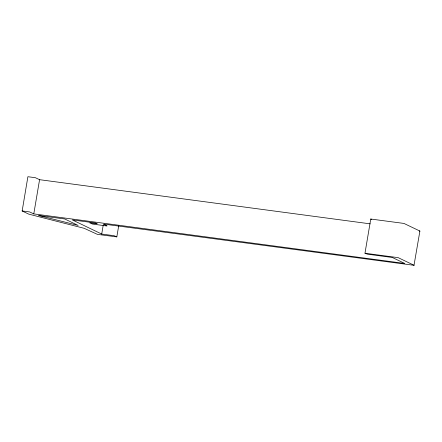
<?xml version="1.0" encoding="UTF-8"?>
<svg xmlns="http://www.w3.org/2000/svg" width="442" height="442" viewBox="0 0 442 442"><rect width="100%" height="100%" fill="white"/><g stroke="black" fill="none" stroke-linecap="round" stroke-linejoin="round"><path stroke-width="0.66" d="M118.765 225.464L116.815 236.884L97.4 234.365L84.195 228.321L28.752 214.132L22.155 210.989L27.89 176.723L35.349 177.695L39.576 179.679L370.158 223.845M116.837 236.873L114.102 235.713L101.715 234.05L72.339 219.912L95.483 222.989L97.185 223.812L89.754 222.901L92.494 224.061L106.423 225.928C109.472 226.326 101.157 223.757 104.224 224.155L414.005 265.31L419.9 231.061L403.949 223.431L370.761 219.028L364.965 253.26L367.457 254.172L392.325 257.476L404.756 263.46L33.785 213.9L39.576 179.679M101.715 234.05L103.19 225.326M419.894 231.078L419.265 231.05M414.11 265.283L398.159 257.647L365.009 253.238M22.1 210.939L29.559 211.911L33.785 213.9M371.694 219.503L370.755 219.044M38.747 215.519L78.151 225.42L64.659 218.95L38.747 215.519"/></g></svg>
